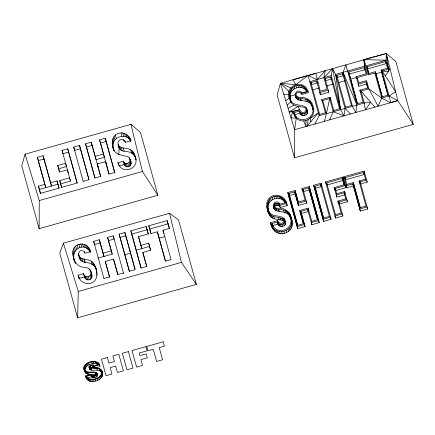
<?xml version="1.0" encoding="UTF-8"?>
<svg xmlns="http://www.w3.org/2000/svg" width="435" height="435" viewBox="0 0 435 435"><rect width="100%" height="100%" fill="white"/><g stroke="black" fill="none" stroke-linecap="round" stroke-linejoin="round"><path stroke-width="0.65" d="M39.134 228.674L39.27 200.562L25.045 154.169L130.946 124.35L140.483 132.392L157.867 195.244L39.134 228.674L21.75 165.822L25.045 154.169M314.924 123.991L319.132 115.732L364.242 103.035L370.712 102.263L365.384 109.783L364.242 103.035L360.952 91.051L368.842 88.832L381.74 98.109L390.402 102.742L390.831 102.519L382.158 70.954L388.216 71.563L388.58 69.149L386.117 60.177L364.1 59.639L368.287 74.864L374.845 73.015L381.74 98.109L378.102 106.205L368.842 88.832L366.58 80.6L358.69 82.819L357.238 77.55L367.156 74.755L364.796 66.174L363.682 59.861L364.1 59.639L386.334 53.489L395.866 61.531L413.25 124.383L294.517 157.813L294.653 129.701L296.235 118.124L294.805 116.395L292.565 111.779L289.199 111.904L298.127 106.325L299.682 109.772L301.477 112.132C305.212 114.318 308.399 107.951 303.733 107.195C298.513 106.624 291.678 106.124 289.906 100.132C282.538 85.847 304.418 76.87 308.556 92.579L301.607 94.531C301.042 92.095 297.698 91.47 296.262 93.449C295.137 96.048 298.209 97.554 300.395 97.391C305.995 97.059 311.862 99.963 312.885 105.906C317.583 116.096 304.244 125.965 296.235 118.124L291.015 117.831L292.565 111.779L299.682 109.772L289.199 111.904M77.62 317.816L78.278 291.428L63.401 243.187L169.563 213.297L178.486 219.789L196.354 284.387L77.62 317.816L59.753 253.219L63.401 243.187M118.782 154.795L119.103 147.808L118.402 144.442M78.773 255.394C80.665 260.358 87.364 258.613 91.084 261.076C95.428 263.73 96.429 269.368 96.853 274.045C97.168 286.621 80.502 286.6 78.099 275.17L83.515 273.648L85.38 278.487C86.924 280.722 90.48 280.216 91.747 277.976C92.851 273.305 90.088 267.166 84.602 267.405C77.995 267.264 73.558 261.701 73.075 255.503C69.883 242.92 87.908 239.397 90.632 251.675L85.222 253.203C84.466 250.881 81.562 249.652 79.561 251.261C77.049 255.095 79.85 262.098 84.852 262.278C90.295 262.49 95.754 265.557 96.76 271.25M83.993 369.304C85.488 374.6 92.372 371.876 96.053 373.034L96.309 373.948C95.303 375.492 92.285 376.183 91.23 374.317L85.477 375.938C88.185 382.104 97.157 379.929 100.953 376.041C105.825 367.646 95.45 367.379 89.925 367.651L89.632 366.759C90.882 364.612 94.797 365.204 94.515 368.13L100.132 366.547C99.001 359.141 88.827 360.571 84.994 364.873C82.927 367.135 84.047 370.397 85.336 372.746C88.174 375.862 93.101 373.524 96.57 374.752M85.477 375.938C86.902 386.269 106.575 380.799 101.92 371.234M74.902 262.272C69.078 251.147 83.487 240.24 90.273 252.235M85.151 370.848C81.416 363.41 95.058 358.478 98.788 364.486L94.335 365.743C92.976 364.117 89.849 364.9 88.979 366.683L89.876 369.663C93.438 371.495 98.946 368.309 101.48 372.284C100.545 366.21 93.204 369.717 89.354 367.939L88.996 367.401M97.467 362.915L97.989 364.639C93.672 362.208 85.613 364.236 84.983 369.777L84.461 368.059M112.382 144.594L113.921 150.526C111.121 144.55 111.208 134.893 119.174 133.262C124.508 131.468 129.461 135.861 131.049 140.695L125.579 142.24C124.633 138.95 120.027 138.607 118.304 141.391C117.031 145.926 120 151.82 125.313 151.315C130.07 151.543 134.964 154.126 135.921 159.128M113.35 147.856C110.137 137.476 126.433 131.413 130.712 141.348M278.835 223.182L277.677 220.67L270.565 222.676C272.799 236.368 294.163 233.377 291.445 219.501C291.189 212.612 285.257 207.533 278.389 208.289C276.209 208.452 273.136 206.946 274.257 204.347C276.584 201.438 280.341 204.385 280.222 207.506L287.165 205.548C286.502 194.238 270.26 190.905 266.949 202.318C266.215 207.49 267.634 213.389 271.271 217.239C274.947 220.355 280.444 218.685 284.267 221.208L283.653 219.137C277.796 216.559 268.27 217.761 267.259 209.083M270.565 222.676C273.131 241.354 298.997 234.046 290.879 216.804M267.607 206.679L269.238 212.65C266.361 207.19 266.758 198.273 273.941 196.636C278.721 194.858 283.859 197.963 285.42 202.623L279.912 204.173C275.513 197.604 269.917 206.924 275.562 210.453C281.179 212.215 289.596 211.437 290.71 219.104C289.922 215.271 287.997 210.872 283.674 210.138C280.444 208.925 274.98 210.317 273.343 206.348M268.221 208.756C265.943 199.192 280.912 194.064 285.088 202.824L284.468 200.747M289.607 95.782L290.667 100.039C284.044 87.75 302.455 78.566 307.42 91.725L301.912 93.275C297.518 86.706 291.923 96.026 297.562 99.561C302.945 101.398 311.139 100.344 312.509 107.614M290.221 97.859C287.943 88.294 302.918 83.167 307.088 91.926L306.474 89.849M324.352 121.338L326.451 113.671L322.824 100.469L329.643 98.549L333.275 111.751L343.949 115.819L345.015 108.445L335.657 74.385L332.585 68.621L323.912 77.691L327.093 89.251L320.269 91.171L315.799 73.346L292.934 79.784L295.86 84.64L308.067 75.462L317.093 79.61L325.288 70.677L323.912 77.691M356.923 105.091L355.841 112.469L352.47 106.347L343.112 72.281L345.858 64.82L356.923 105.091L343.112 72.281M308.17 119.636L307.094 126.199L318.322 112.774L310.046 118.494L310.911 121.637M413.25 124.383L397.813 100.654L386.334 53.489L364.1 59.639L364.796 66.174L335.657 74.385L340.589 109.691L331.231 75.63L332.585 68.621L340.589 109.691L343.949 115.819M326.451 113.671L329.643 98.549M84.417 275.257C85.961 277.492 89.523 276.981 90.79 274.741L91.138 273.218L90.877 271.342M118.418 164.414L117.934 162.782L123.404 161.244C125.884 167.339 133.801 160.287 128.276 156.85C122.458 154.92 113.97 155.175 112.959 147.264M123.404 161.244C123.6 170.52 135.16 166.774 129.924 159.058M280.222 207.506C279.656 205.07 276.312 204.439 274.871 206.418L274.643 207.267L274.028 205.195M306.854 108.777L307.654 112.469L307.24 113.807C305.495 116.352 301.036 116.352 299.971 113.16L294.468 114.715L293.853 112.638L299.356 111.088C300.416 114.274 304.881 114.274 306.626 111.73C308.768 101.371 290.547 109.049 290.053 97.962M272.31 225.091L271.848 223.536L277.356 221.986C278.416 225.172 282.88 225.172 284.626 222.628C286.763 212.269 268.542 219.947 268.047 208.86M277.356 221.986C277.312 226.222 282.788 228.272 285.24 224.705L285.654 223.367L284.854 219.675M329.512 119.886L333.275 111.751M96.951 373.203L97.483 375.731C96.401 377.623 92.889 378.673 91.394 376.737L86.94 377.988L86.418 376.27L90.871 375.013C92.367 376.949 95.885 375.9 96.967 374.013L96.592 372.654C93.133 370.876 88.414 373.567 85.374 370.636L84.635 369.125M385.318 75.826L390.07 68.828L382.158 70.954L395.66 91.79L389.053 96.048L381.74 98.109M287.144 105.21L290.689 101.795M285.757 100.675L289.264 98.185M94.515 368.13C93.688 366.585 91.529 367.216 90.398 368.026L89.882 366.308M288.095 108.304L293.989 105.134M364.133 59.736L280.428 83.308L277.133 94.96L294.517 157.813M37.388 157.339L45.778 187.621L37.388 157.339L43.07 155.735L51.466 186.022L43.07 155.735M70.519 181.085L69.551 177.828L59.704 180.601L60.672 183.858L70.519 181.085L62.02 150.401L67.719 148.797L77.207 183.07M83.199 181.379L73.711 147.112L79.534 145.469L89.023 179.742M106.521 164.914L105.553 161.657L97.212 164.006L100.621 176.425L94.922 178.029L85.516 143.784L91.214 142.18L100.692 176.414M91.214 142.18L96.086 159.65L104.427 157.301L99.555 139.831L105.259 138.227L114.922 173.146M309.774 81.671L331.231 75.63M365.819 65.892L386.117 60.177L386.334 53.489L388.58 69.149M310.878 82.601L316.62 80.986L317.235 83.063L311.498 84.678L310.878 82.601L319.703 114.552M325.021 78.621L330.758 77.006L331.372 79.083L325.636 80.698L325.021 78.621L328.806 92.236L320.405 94.602L319.79 92.53L328.191 90.165L328.806 92.236M336.777 75.315L342.639 73.662L343.253 75.739L337.391 77.386L336.777 75.315L345.602 107.26M348.674 71.965L364.329 67.555L364.943 69.633L349.289 74.037L348.674 71.965L357.418 103.786L363.154 102.171M366.928 66.821L385.644 61.552L386.258 63.63L367.542 68.899L366.928 66.821L368.771 73.531L375.329 71.683L382.311 96.94M38.351 160.597L44.038 158.998M68.686 152.054L62.983 153.664L62.02 150.401M80.502 148.726L74.679 150.369L73.711 147.112M85.516 143.784L86.478 147.046L92.182 145.442M99.555 139.831L100.523 143.093L106.227 141.484M367.869 88.223L366.705 83.982L358.815 86.206L356.151 76.685L366.069 73.89L364.329 67.555M375.329 71.683L382.229 96.798L387.955 95.183L381.049 70.073L387.487 68.262M290.058 96.227L295.289 94.754M301.178 93.095L307.061 91.442M312.292 89.969L318.833 88.126M326.68 85.918L333.221 84.075M338.457 82.601L344.993 80.758M350.229 79.284L356.765 77.446M375.943 73.76L381.669 72.145L388.036 95.33M57.724 165.501L65.56 163.294L66.528 166.551L58.692 168.758L57.724 165.501L59.513 172.021L67.354 169.813L68.317 173.07M95.118 156.393L103.465 154.039M366.705 83.982L366.091 81.91L358.201 84.129L358.815 86.206M325.462 112.997L321.737 99.604L330.132 97.239L330.752 99.316M363.252 102.35L359.865 90.186L367.754 87.968L366.091 81.91M50.498 182.76L57.012 180.927L58.997 188.143L40.401 193.379L38.421 186.164L44.81 184.364M119.505 165.871L124.372 164.501M38.421 186.164L39.384 189.421L57.98 184.19L59.138 188.398M319.622 114.427L325.364 112.806M333.765 110.441L339.501 108.826M345.521 107.135L351.382 105.482M83.123 181.351L88.947 179.715L79.534 145.469M39.27 200.562L142.43 171.515L157.867 195.244M389.053 96.048L397.813 100.654L294.653 129.701L280.428 83.308L295.86 84.64M103.949 278.509L93.65 241.311L99.294 239.723L103.96 256.433L99.294 239.723M107.554 237.396L113.198 235.808L114.16 239.038L108.516 240.626L107.554 237.396L112.219 254.105L98.315 258.02M124.883 232.518L135.095 269.684L129.331 271.309L119.114 234.139L124.883 232.518L135.002 269.08M146.209 226.51L148.243 233.916L138.493 236.656L140.88 245.356L148.639 243.17L150.586 250.25L142.827 252.436L146.671 266.427L141.027 268.014L130.815 230.849L146.209 226.51L148.351 234.063M165.485 261.103L157.367 231.811L150.918 233.628L148.765 225.792L167.17 220.61L169.384 228.413M100.257 242.953L94.612 244.541L93.65 241.311M119.114 234.139L120.076 237.374L125.84 235.748M130.815 230.849L131.772 234.079L147.166 229.745M148.765 225.792L149.722 229.027L168.127 223.846M301.433 213.444L308.257 211.519L307.643 209.447L300.819 211.367L305.065 226.646L297.747 228.707L287.769 192.569L295.088 190.508L298.35 202.221M305.174 200.296L301.912 188.583L309.225 186.528L319.203 222.666L311.884 224.726L311.27 222.649L318.589 220.588L319.203 222.666M321.106 183.178L331.084 219.322L323.629 221.42L313.651 185.277L321.106 183.178L321.721 185.256M338.947 201.949L339.561 204.026L347.451 201.807L346.836 199.73L338.947 201.949L342.856 216.005L335.537 218.065L325.565 181.928L342.796 177.072L345.771 187.73L335.853 190.519L335.238 188.447L345.151 185.653L345.771 187.73M360.158 181.852L360.773 183.929L367.194 182.118L366.58 180.046L360.158 181.852L367.667 209.017L360.349 211.078L353.459 185.99L346.896 187.833L343.819 176.784L364.111 171.075L364.726 173.146M308.747 210.214L308.132 208.137L299.731 210.502L303.358 223.704L297.622 225.319L288.878 193.499L294.615 191.884L295.077 193.444M294.615 191.884L298.405 205.499L306.805 203.134L303.016 189.519L308.758 187.904L317.577 219.854M314.771 186.207L320.638 184.56L321.253 186.637L315.391 188.284L314.771 186.207L323.515 218.033L329.382 216.38M335.494 214.808L326.669 182.858L342.323 178.453L344.161 184.962M344.922 177.719L363.644 172.45L364.258 174.527L345.537 179.796L344.922 177.719L346.88 184.674M345.7 178.508L344.433 178.861L343.819 176.784M157.367 231.811L165.43 261.147L171.058 259.559L162.994 230.224L169.324 228.446L167.17 220.61M288.878 193.499L289.492 195.576L295.234 193.961L298.405 205.499M309.372 189.981L303.63 191.596L303.016 189.519M342.938 180.53L327.283 184.935L326.669 182.858M336.81 197.104L336.195 195.027L344.085 192.808L344.699 194.88L336.81 197.104L334.151 187.583L344.063 184.788L342.323 178.453M346.766 184.429L353.323 182.58L360.31 207.838M366.036 206.228L359.049 180.971L365.482 179.155M103.003 253.197L111.262 250.875M159.188 238.19L164.816 236.607M353.459 185.99L352.839 183.913L346.282 185.761L346.896 187.833M279.607 205.429L286.551 203.477M305.087 200.149L298.263 202.068L295.088 190.508M297.79 203.422L306.186 201.057L306.805 203.134M136.198 250.179L149.596 246.406L150.657 250.266M336.685 193.716L344.574 191.498L345.189 193.575M124.84 254.703L130.603 253.078M103.867 278.482L109.511 276.888L105.27 261.468L113.53 259.14L117.847 274.583M341.247 213.248L337.859 201.084L345.749 198.866M79.659 278.231L84.472 276.877L85.38 278.487M272.462 225.613L277.97 224.058M123.415 272.973L117.771 274.567L113.53 259.14M311.759 221.339L317.501 219.724L308.758 187.904M335.412 214.683L341.154 213.063M365.949 206.081L360.224 207.696L353.323 182.58M297.132 226.63L304.446 224.569L305.065 226.646M323.009 219.343L330.469 217.244L331.084 219.322M352.839 183.913L359.734 209.001L367.053 206.946L367.667 209.017M78.278 291.428L181.438 262.381L196.354 284.387M93.993 366.406L99.61 364.824M390.831 102.519L397.813 100.654M283.821 94.368L288.715 94.623M295.343 95.45C297.491 99.93 303.826 97.734 307.485 99.86C310.612 101.192 311.754 104.661 312.558 107.684M118.135 144.545C120.19 149.439 126.944 147.296 130.69 149.825C134.1 151.679 134.953 155.79 135.965 159.199M290.678 87.859L280.428 83.308L288.949 91.421M278.53 222.144L279.477 223.03C281.847 224.373 285.599 221.703 283.653 219.137M86.418 376.27C89.958 382.534 103.949 378.097 100.958 370.56M345.015 108.445L350.463 113.986M293.853 112.638C297.518 125.617 317.539 118.673 312.096 106.129M360.952 91.051L374.921 107.102M271.848 223.536C276.682 237.608 296.675 228.348 289.492 215.243M117.934 162.782C121.588 175.691 140.413 168.807 135.16 156.486M97.473 374.926L96.592 372.654M285.621 202.231L286.203 203.216L285.588 201.139M289.802 214.982L291.499 218.881M306.892 109.674L307.469 110.854M130.282 161.07L130.886 162.32M91.203 273.185L91.834 274.572M286.442 203.797L287.165 205.548M102.442 372.958L101.447 370.082M303.712 120.892L305.952 126.52L305.903 120.479M268.52 213.106L266.764 206.647M102.143 372.561L102.665 374.279M99.044 363.72L99.561 365.443M102.056 373.801L102.578 375.525M98.294 362.823L98.636 363.97M98.196 363.616L98.544 364.764M101.659 374.959L102.176 376.683M99.898 369.299L100.42 371.022M99.164 368.891L99.686 370.615M100.953 376.041L101.469 377.759M96.597 362.393L97.119 364.117M95.591 362.045L96.113 363.763M99.947 377.02L100.469 378.738M96.804 368.456L97.326 370.18M98.663 377.879L99.185 379.597M96.967 374.013L97.483 375.731M93.182 361.876L93.699 363.595M96.053 373.034L96.396 374.182M96.532 374.725L97.048 376.449M93.569 365.84L94.09 367.564M95.488 372.784L96.01 374.508M97.097 378.613L97.619 380.337M92.97 365.52L93.492 367.243M91.785 362.056L92.302 363.78M95.662 375.334L96.184 377.053M92.193 365.449L92.715 367.173M94.384 375.813L94.901 377.536M95.249 379.233L95.771 380.957M90.404 365.933L90.926 367.651M91.198 368.483L91.72 370.201M93.193 376.036L93.715 377.759M88.762 362.921L89.284 364.644M89.632 366.759L89.974 367.907M90.088 368.298L90.61 370.022M93.492 379.63L94.009 381.354M92.204 375.976L92.726 377.694M88.979 366.683L89.322 367.831M89.354 367.939L89.876 369.663M91.426 375.633L91.943 377.357M87.478 363.546L88 365.264M90.871 375.013L91.394 376.737M91.867 379.788L92.389 381.511M86.407 364.28L86.924 365.998M88.463 372.654L88.979 374.377M90.382 379.712L90.899 381.435M85.543 365.128L86.065 366.852M87.141 372.442L87.663 374.165M84.917 366.058L85.439 367.776M89.028 379.396L89.55 381.12M84.559 367.031L85.075 368.755M86.168 372.11L86.685 373.834M87.848 378.852L88.365 380.576M85.429 371.648L85.945 373.366M83.906 366.977L84.254 368.124M87.016 377.199L87.364 378.347M84.82 371.022L85.336 372.746M86.859 378.097L87.381 379.82M83.803 368.113L84.515 371.028M86.07 377.129L86.592 378.847M381.049 70.073L381.669 72.145M356.151 76.685L356.765 78.757M359.865 90.186L360.479 92.263M359.049 180.971L359.663 183.043M359.734 209.001L360.349 211.078M321.737 99.604L322.351 101.681M311.493 104.346L312.112 106.423M312.618 108.614L312.923 109.653M310.748 102.834L311.368 104.911M309.861 101.594L310.476 103.666M305.381 88.294L306.001 90.371M308.823 100.621L309.437 102.698M342.856 216.005L342.242 213.928L334.923 215.988L335.537 218.065M334.151 187.583L334.765 189.655M304.147 87.06L304.766 89.137M337.859 201.084L338.474 203.161M307.485 99.86L308.1 101.937M302.771 86.146L303.385 88.223M305.68 99.24L306.294 101.317M301.259 85.554L301.874 87.625M306.273 107.597L306.735 109.152M299.612 85.287L300.232 87.364M307.039 110.392L307.654 112.469M301.145 92.1L301.455 93.139M306.626 111.73L307.24 113.807M297.844 85.347L298.459 87.424M305.631 112.757L306.245 114.835M325.565 181.928L326.179 184M300.683 98.43L301.297 100.507M300.34 98.402L300.955 100.48M295.941 85.739L296.556 87.816M304.07 113.448L304.69 115.52M298.421 98.082L299.035 100.159M302.581 113.633L303.195 115.71M294.109 86.434L294.729 88.506M296.947 97.483L297.562 99.561M301.281 113.296L301.895 115.373M295.169 94.003L295.631 95.564M295.925 96.603L296.539 98.68M300.204 112.447L300.819 114.525M292.576 87.397L293.19 89.474M299.356 111.088L299.971 113.16M291.336 88.637L291.956 90.714M290.395 90.154L291.015 92.225M289.781 91.877L290.395 93.955M289.52 93.753L290.134 95.831M295.952 116.303L296.257 117.341M291.33 101.137L291.793 102.698M290.623 99.675L291.086 101.23M294.821 114.628L295.131 115.666M313.651 185.277L323.629 221.42M301.912 188.583L302.526 190.66M299.731 210.502L303.456 223.894M287.769 192.569L297.747 228.707M290.025 214.39L290.64 216.467M291.445 219.501L292.059 221.578M288.911 212.416L289.367 213.971M291.591 221.964L292.206 224.041M284.425 199.176L284.887 200.731M288.748 213.732L289.362 215.809M287.856 212.492L288.47 214.564M291.314 224.204L291.928 226.276M283.381 199.192L283.995 201.269M286.823 211.519L287.437 213.596M290.623 226.211L291.238 228.283M282.146 197.958L282.761 200.035M285.48 210.757L286.094 212.835M280.771 197.044L281.385 199.116M289.531 227.951L290.145 230.028M283.674 210.138L284.294 212.215M279.254 196.451L279.868 198.523M288.041 229.392L288.655 231.469M277.612 196.185L278.226 198.262M284.272 218.495L284.887 220.572M285.039 221.29L285.654 223.367M279.145 202.998L279.449 204.037M284.626 222.628L285.24 224.705M278.938 204.205L279.553 206.277M282.87 218.517L283.484 220.594M278.101 203.439L278.715 205.51M286.165 230.534L286.785 232.611M275.839 196.245L276.453 198.322M283.631 223.655L284.245 225.732M281.733 218.093L282.348 220.17M277.073 203.129L277.693 205.206M278.677 209.327L279.292 211.405M278.335 209.3L278.949 211.377M273.941 196.636L274.556 198.713M275.85 203.275L276.464 205.347M280.238 217.859L280.852 219.936M282.07 224.346L282.685 226.417M283.903 231.376L284.517 233.454M274.86 203.705L275.48 205.782M276.415 208.979L277.035 211.057M278.509 217.696L279.123 219.773M280.575 224.531L281.189 226.608M274.257 204.347L274.871 206.418M272.109 197.332L272.723 199.404M274.947 208.381L275.562 210.453M274.17 206.261L274.474 207.299M281.706 231.79L282.32 233.867M279.281 224.194L279.895 226.271M273.919 207.5L274.534 209.578M277.677 220.67L278.291 222.747M278.199 223.345L278.813 225.417M270.575 198.295L271.19 200.372M279.64 231.757L280.254 233.834M269.336 199.534L269.95 201.612M273.74 216.744L274.36 218.821M277.699 231.284L278.313 233.356M268.395 201.052L269.009 203.123M271.989 216.032L272.604 218.109M267.781 202.775L268.395 204.852M275.882 230.36L276.497 232.437M270.168 213.253L270.472 214.292M270.657 215.162L271.271 217.239M267.514 204.651L268.129 206.728M269.325 212.035L269.635 213.074M274.235 229.022L274.849 231.094M269.602 214.069L270.217 216.146M272.821 225.526L273.126 226.564M268.683 212.693L269.298 214.77M272.799 227.293L273.414 229.37M271.576 225.178L272.19 227.255M162.994 230.224L163.951 233.459M130.038 138.542L130.843 141.261M134.551 154.637L135.519 157.9M135.649 158.829L135.97 159.911M133.817 153.055L134.779 156.317M128.874 136.726L129.842 139.988M132.952 151.739L133.915 154.996M127.558 135.252L128.526 138.515M131.957 150.684L132.925 153.941M126.09 134.116L127.058 137.378M130.69 149.825L131.658 153.087M124.497 133.338L125.465 136.601M122.817 132.936L123.785 136.198M124.709 140.766L125.193 142.392M129.32 157.807L131.093 163.864M123.611 139.831L123.931 140.918M129.82 161.918L130.788 165.175M121.044 132.914L122.007 136.171M129.043 162.907L130.005 166.17M123.148 147.911L124.116 151.168M127.819 163.511L128.782 166.774M126.438 163.674L127.406 166.931M121.251 147.503L122.213 150.76M125.22 163.332L126.188 166.594M148.639 243.17L149.596 246.406M119.783 146.807L120.745 150.064M124.198 162.516L125.16 165.773M118.744 145.823L119.707 149.08M115.335 135.122L116.303 138.379M113.981 136.476L114.943 139.733M113.002 138.112L113.965 141.37M112.404 140.016L113.372 143.278M112.197 142.18L113.165 145.437M118.918 164.811L119.239 165.893M113.595 149.189L114.079 150.82M138.493 236.656L141.843 248.592L140.88 245.356M142.827 252.436L146.758 266.481M97.212 164.006L98.179 167.263M105.27 261.468L109.767 277.552M95.972 268.536L96.739 271.125M95.292 266.448L96.249 269.678M96.614 271.435L97.184 273.37M94.477 264.665L95.439 267.9M89.605 249.467L90.371 252.05M96.853 274.045L97.239 275.339M93.53 263.191L94.493 266.421M88.441 247.618L89.403 250.854M92.454 262.017L93.411 265.252M87.152 246.134L88.115 249.364M91.084 261.076L92.041 264.306M85.739 245.008L86.695 248.238M84.2 244.252L85.162 247.482M82.552 243.866L83.509 247.096M90.241 269.95L91.007 272.538M91.138 273.218L92.095 276.448M84.401 251.811L84.781 253.105M89.186 268.863L89.566 270.157M90.79 274.741L91.747 277.976M80.79 243.85L81.747 247.08M89.844 275.877L90.806 279.112M84.232 259.097L85.195 262.327M83.895 259.048L84.852 262.278M78.914 244.209L79.871 247.439M88.321 276.6L89.284 279.83M81.965 258.58L82.922 261.816M86.842 276.742L87.805 279.977M77.12 244.921L78.077 248.151M80.47 257.819L81.432 261.054M85.537 276.29L86.494 279.526M57.012 180.927L57.98 184.19M78.534 253.719L79.3 256.307M79.409 256.759L80.366 259.989M75.636 245.965L76.598 249.195M83.515 273.648L84.472 276.877M74.461 247.336L75.418 250.571M73.597 249.037L74.554 252.273M73.064 251L74.021 254.23M72.89 253.154L73.847 256.389M75.043 261.772L75.619 263.708M73.075 255.503L74.032 258.733M73.618 258.037L74.847 261.984M79.159 277.519L79.545 278.813M78.099 275.17L79.056 278.405M385.644 61.552L387.601 68.507M367.542 68.899L368.88 73.776M349.289 74.037L357.494 103.911M342.639 73.662L351.464 105.613M364.111 171.075L367.194 182.118M363.644 172.45L365.596 179.405M330.758 77.006L339.583 108.957M330.132 97.239L333.862 110.631M316.62 80.986L320.405 94.602M342.796 177.072L345.151 185.653M344.574 191.498L347.451 201.807M344.085 192.808L345.868 199.121M308.067 75.462L319.132 115.732M335.238 188.447L336.82 194.037M320.638 184.56L329.458 216.505M315.391 188.284L323.596 218.158M309.225 186.528L318.589 220.588M308.132 208.137L311.857 221.529M307.643 209.447L311.884 224.726M300.819 211.367L304.446 224.569M289.492 195.576L297.703 225.45M149.722 229.027L150.978 233.595M131.772 234.079L141.109 268.058M105.259 138.227L114.666 172.472L108.968 174.076L105.553 161.657M100.523 143.093L109.033 174.065M120.076 237.374L129.412 271.342M113.198 235.808L123.66 273.599M86.478 147.046L94.999 178.056M108.516 240.626L112.219 254.105M67.719 148.797L77.126 183.037L61.58 187.42L59.704 180.601M58.692 168.758L59.584 172.021M60.672 183.858L61.694 187.577M39.384 189.421L40.542 193.635M130.946 124.35L142.43 171.515M169.563 213.297L181.438 262.381M312.711 108.206L312.972 109.446M79.572 257.509L79.735 258.624M295.784 96.081L295.958 97.527M273.784 206.978L273.958 208.419M107.374 357.51L101.458 359.179L106.031 375.704L111.947 374.04L110.175 367.629L115.694 366.08L117.461 372.485L123.382 370.821L118.809 354.291L112.893 355.955L114.443 361.567L108.929 363.122L107.374 357.51M128.417 351.589L122.387 353.285L126.955 369.81L132.985 368.113L128.417 351.589M145.953 346.651L132.017 350.572L136.59 367.102L142.506 365.433L140.897 359.62L147.28 357.826L146.176 353.829L139.793 355.629L139.086 353.068L147.106 350.811L145.953 346.651M163.19 341.796L146.78 346.418L147.982 350.768L153.289 349.278L156.654 361.452L162.57 359.783L159.205 347.608L164.397 346.151L163.19 341.796"/></g></svg>
